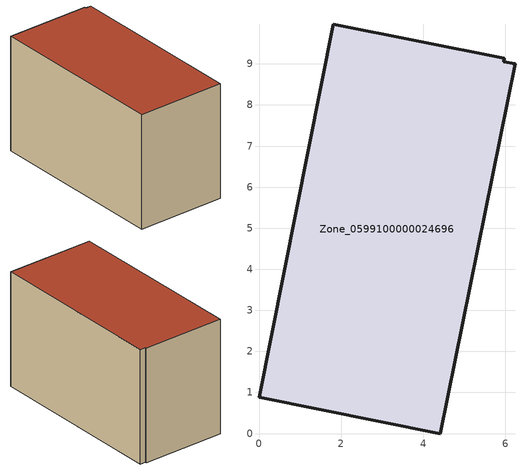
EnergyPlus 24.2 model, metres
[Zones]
Zone_0599100000024696
 floor ground (C_G): 5.96,9.06 6.23,9 4.42,0 0,0.88 1.81,9.96 5.97,9.14 z0
 wall outside (C_F): 5.97,9.14 1.81,9.96 0,0.88 4.42,0 6.23,9 5.96,9.06 5.97,9.14 z0:5.82
 roof outside (C_R): 6.23,9 5.96,9.06 5.97,9.14 1.81,9.96 0,0.88 4.42,0 z5.82
[BUILDING]
Pand.0599100000024696: North Axis=0; Terrain=City; Loads Convergence Tolerance Value=0.04; Temperature Convergence Tolerance Value=0.4; Solar Distribution=FullExterior; Maximum Number of Warmup Days=25; Minimum Number of Warmup Days=1
[Site:Location]
Rotterdam.The.Hague.AP_ZH_NLD Design_Conditions: Latitude=51.96; Longitude=4.45; Time Zone=1; Elevation=-4.5
[SITE:GROUNDTEMPERATURE:BUILDINGSURFACE]
18, 18, 18, 18, 18, 18, 18, 18, 18, 18, 18, 18
[MATERIAL] Thermal Absorptance=0.9; Solar Absorptance=0.7; Visible Absorptance=0.7
Name | Roughness | Thickness | Conductivity | Density | Specific Heat
G.TC.1965-1974 | MediumSmooth | 0.15 | 0.882353 | 540 | 1210
F.TC.1965-1974 | Rough | 0.3 | 0.697674 | 1920 | 840
R.TC.1965-1974 | MediumRough | 0.2 | 0.232558 | 1500 | 1000
[CONSTRUCTION]
C_G: G.TC.1965-1974
C_F: F.TC.1965-1974
C_R: R.TC.1965-1974
[ZONE]
Zone_0599100000024696: Type=1; Multiplier=1; Ceiling Height=Autocalculate; Volume=Autocalculate; Floor Area=autocalculate; Part of Total Floor Area=Yes
[ZONEINFILTRATION:DESIGNFLOWRATE]
Infil_Zone_0599100000024696: Zone or ZoneList or Space or SpaceList=Zone_0599100000024696; Schedule=AlwaysOn; Design Flow Rate Calculation Method=Flow/Area; Flow Rate per Floor Area=0.003; Constant Term Coefficient=1; Temperature Term Coefficient=0; Velocity Term Coefficient=0; Velocity Squared Term Coefficient=0
[HVACTEMPLATE:ZONE:IDEALLOADSAIRSYSTEM]
Zone_0599100000024696: Maximum Heating Supply Air Temperature=50; Minimum Cooling Supply Air Temperature=13; Maximum Heating Supply Air Humidity Ratio=0.0156; Minimum Cooling Supply Air Humidity Ratio=0.0077; Heating Limit=NoLimit; Cooling Limit=NoLimit; Dehumidification Control Type=ConstantSensibleHeatRatio; Cooling Sensible Heat Ratio=0.7; Dehumidification Setpoint=60; Humidification Control Type=None; Humidification Setpoint=30; Outdoor Air Method=None; Outdoor Air Flow Rate per Person=0.00944; Outdoor Air Flow Rate per Zone Floor Area=0; Outdoor Air Flow Rate per Zone=0; Demand Controlled Ventilation Type=None; Outdoor Air Economizer Type=NoEconomizer; Heat Recovery Type=None; Sensible Heat Recovery Effectiveness=0.7; Latent Heat Recovery Effectiveness=0.65
[ZONECONTROL:THERMOSTAT]
ThermostatControl_Zone_0599100000024696: Zone or ZoneList=Zone_0599100000024696; Control Type Schedule=DualSetpointControlType; Control 1=Thermostat_Zone_0599100000024696; Temperature Difference Between Cutout And Setpoint=0
[THERMOSTATSETPOINT:DUALSETPOINT]
Thermostat_Zone_0599100000024696: Heating Setpoint Temperature Schedule=HeatingSetpoint_Zone_0599100000024696; Cooling Setpoint Temperature Schedule=CoolingSetpoint_Zone_0599100000024696
[SCHEDULE:COMPACT]
HeatingSetpoint_Zone_0599100000024696: Through: 12/31, For: AllDays, Until: 24:00, 21
CoolingSetpoint_Zone_0599100000024696: Through: 12/31, For: AllDays, Until: 24:00, 24
DualSetpointControlType: Through: 12/31, For: AllDays, Until: 24:00, 4
AlwaysOn: Through: 12/31, For: AllDays, Until: 24:00, 1
